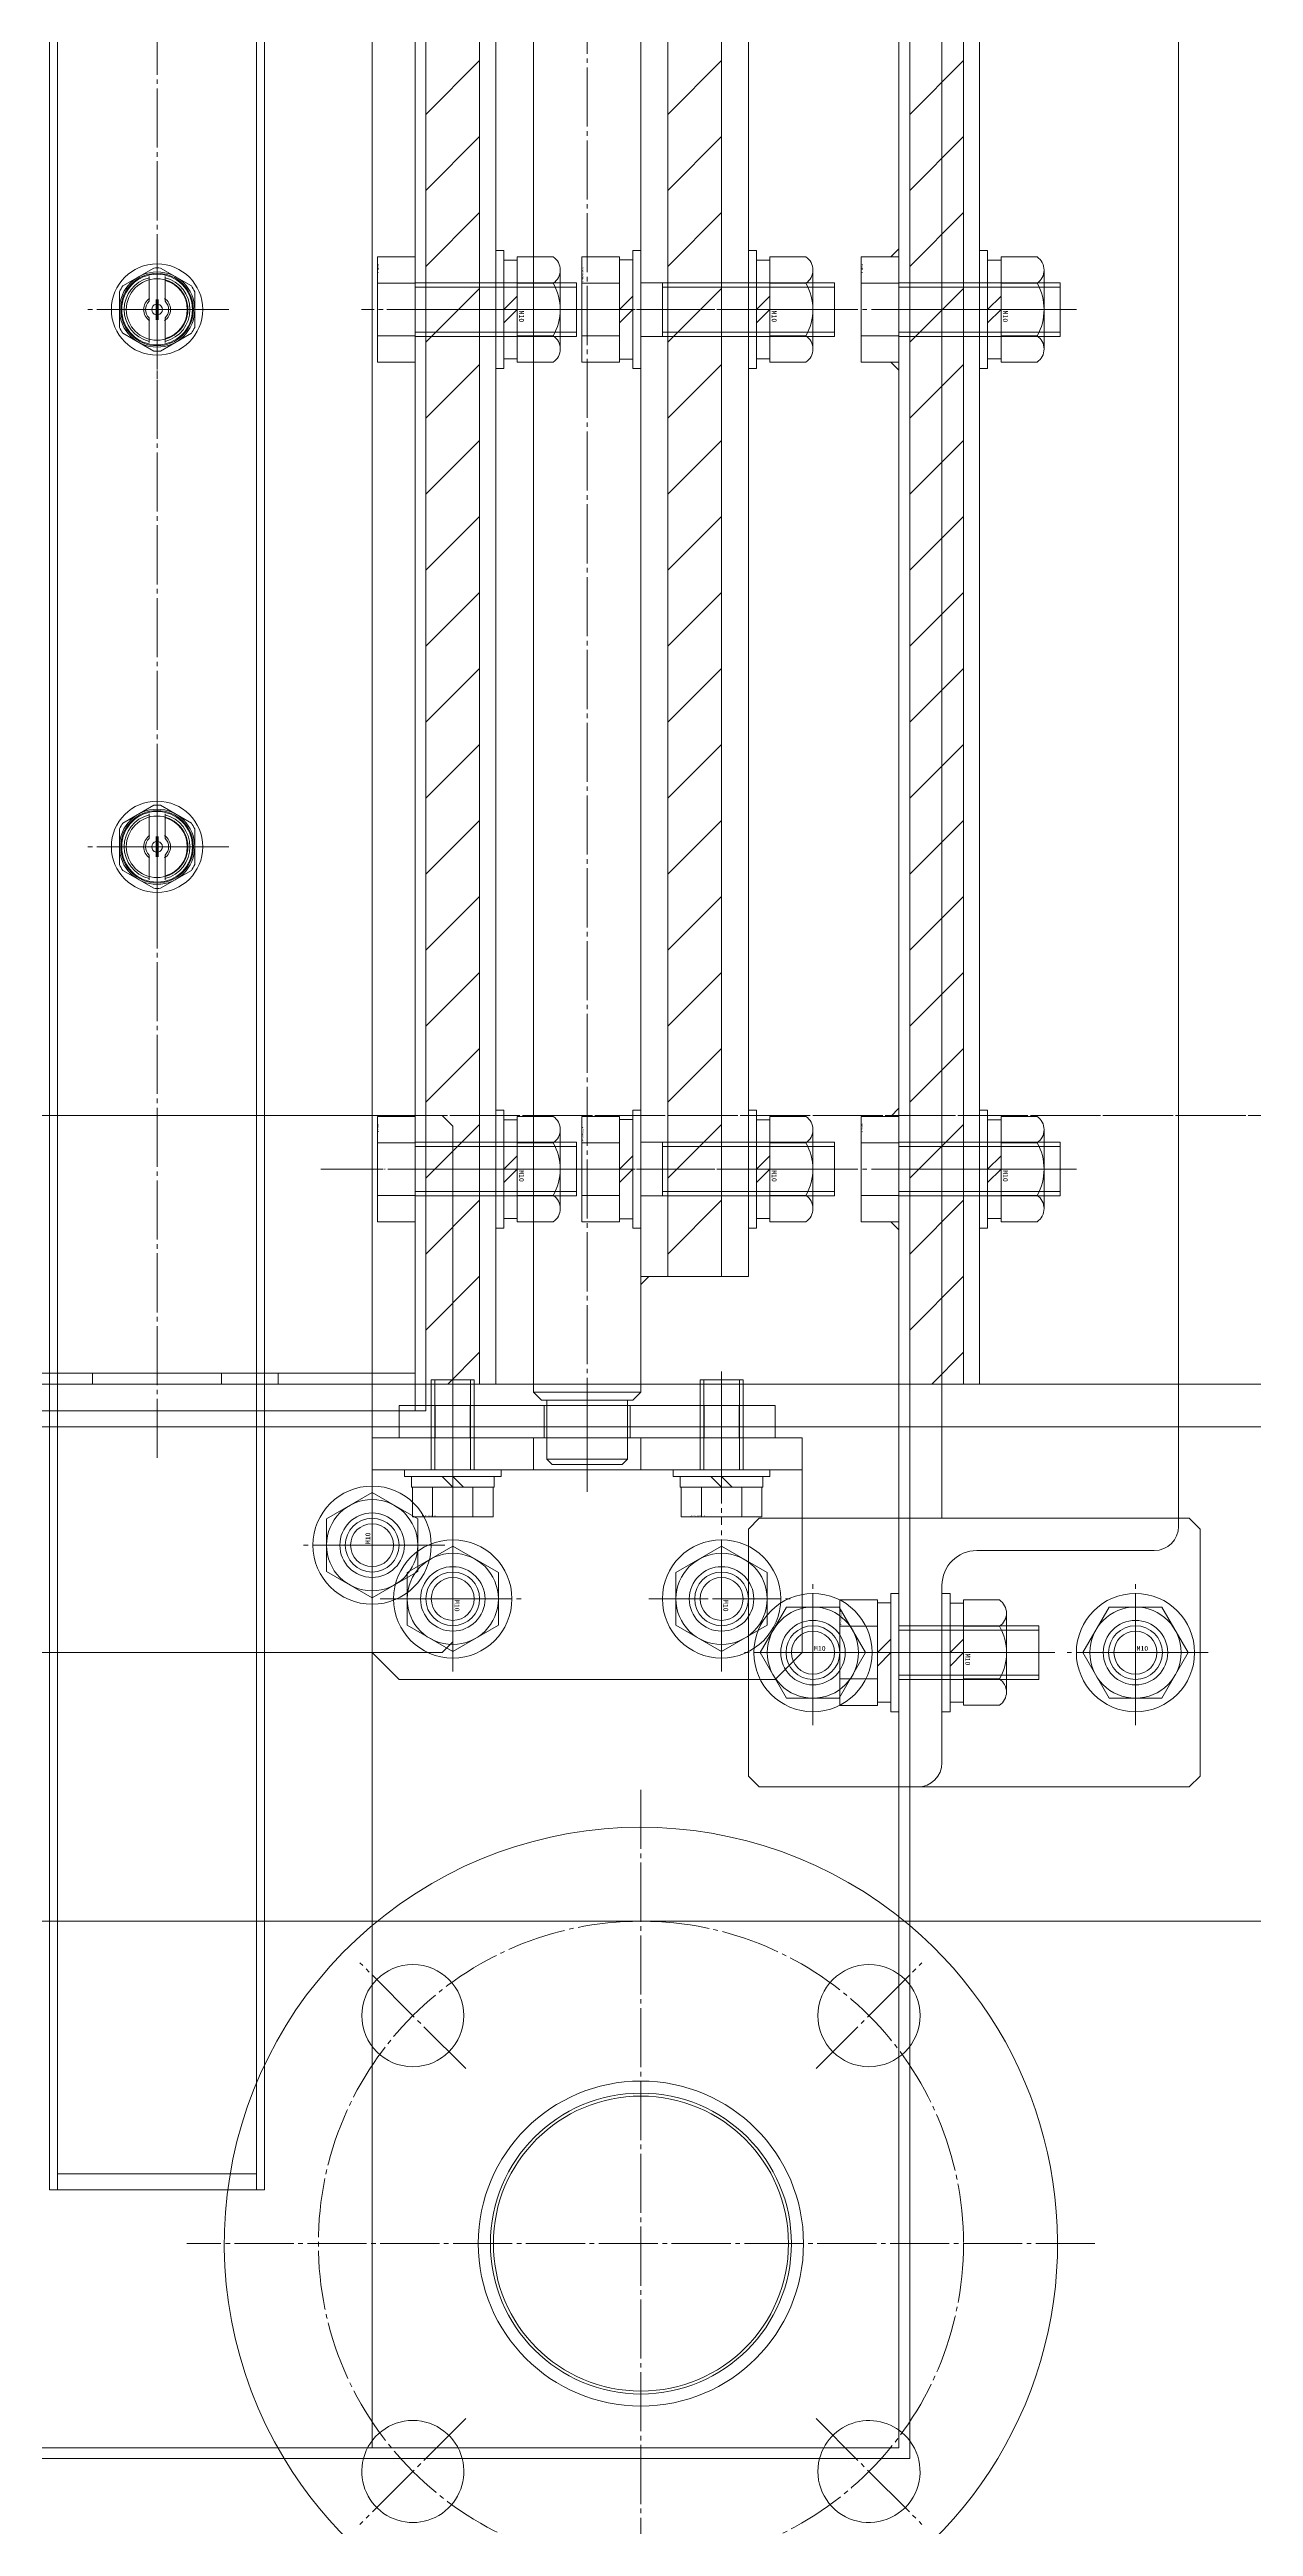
# Model space of a CAD drawing. Units: millimetres at full size. Extents: x -21196 to 21204, y -11807 to 11807.
# Drawn here: x -7999.5 to -7775.6, y -3642.8 to -3181.8 of the extents above; entities that cross this region are included whole.
import ezdxf
from ezdxf.enums import TextEntityAlignment as Align

# ---------------------------------------------------------------- set-up
doc = ezdxf.new("R2010")
doc.units = ezdxf.units.MM
doc.header["$LTSCALE"] = 0.5
doc.linetypes.add('USER3', pattern=[26.999999, 20.299999, -1.7, 0.8, -1.7, 0.8, -1.7])
doc.linetypes.add('USER4', pattern=[27.1, 22, -1.7, 1.7, -1.7])
doc.layers.add('1-0_設備-5(241129配置図菊池追記(立面図).jww)(機器配置図 260128.dwg)', color=7, linetype='Continuous', lineweight=9)
doc.styles.add('ＭＳ ゴシック', font='')
doc.styles.get('ＭＳ ゴシック').set_extended_font_data('MS Gothic')

msp = doc.modelspace()

# ---------------------------------------------------------------- linework, layer by layer
at = {"layer": '1-0_設備-5(241129配置図菊池追記(立面図).jww)(機器配置図 260128.dwg)'}
for p, q in [((-7939.5215, -3628.1472), (-7939.5215, -1232.1472)), ((-7998.0215, -1330.1471), (-7998.0215, -3580.1471)), ((-7961.0215, -3580.1471), (-7961.0215, -1330.1471)), ((-7839.5215, -1405.1471), (-7839.5215, -3455.1471)), ((-7839.5215, -1405.1471), (-7839.5215, -3455.1471)), ((-7833.5215, -1405.1471), (-7833.5215, -3455.1471)), ((-7833.5215, -1405.1471), (-7833.5215, -3455.1471)), ((-7789.5215, -1405.1471), (-7789.5215, -3455.1471)), ((-7789.5215, -1405.1471), (-7789.5215, -3455.1471)), ((-7931.5215, -3435.1472), (-7931.5215, -1425.1472)), ((-7929.5215, -3380.1472), (-7929.5215, -1480.1472)), ((-7919.5215, -3183.8225), (-7929.5215, -3193.8225)), ((-7874.5215, -3183.8225), (-7884.5215, -3193.8225)), ((-7829.5215, -3183.8225), (-7839.5215, -3193.8225)), ((-7919.5215, -3197.9646), (-7929.5215, -3207.9646)), ((-7874.5215, -3197.9646), (-7884.5215, -3207.9646)), ((-7829.5215, -3197.9646), (-7839.5215, -3207.9646)), ((-7919.5215, -3212.1068), (-7929.5215, -3222.1068)), ((-7874.5215, -3212.1067), (-7884.5215, -3222.1067)), ((-7829.5215, -3212.1068), (-7839.5215, -3222.1068)), ((-7980.1411, -3222.422), (-7985.902, -3225.748)), ((-7973.1411, -3225.748), (-7978.902, -3222.422)), ((-7938.5215, -3239.9621), (-7938.5215, -3220.3322)), ((-7931.5215, -3220.3322), (-7938.5215, -3220.3322)), ((-7931.5215, -3239.9621), (-7931.5215, -3220.3322)), ((-7915.0215, -3220.9472), (-7912.5215, -3220.9472)), ((-7912.5215, -3220.3472), (-7912.5215, -3239.9472)), ((-7912.5215, -3220.3472), (-7905.8345, -3220.3472)), ((-7900.5215, -3239.9621), (-7900.5215, -3220.3322)), ((-7893.5215, -3220.3322), (-7900.5215, -3220.3322)), ((-7893.5215, -3220.3322), (-7893.5215, -3239.9621)), ((-7891.0215, -3220.8971), (-7893.5215, -3220.8971)), ((-7891.0215, -3241.1471), (-7891.0215, -3219.1471)), ((-7889.5215, -3219.1471), (-7891.0215, -3219.1471)), ((-7889.5215, -3241.1471), (-7889.5215, -3219.1471)), ((-7868.0215, -3220.9471), (-7865.5215, -3220.9471)), ((-7865.5215, -3220.3471), (-7865.5215, -3239.9471)), ((-7865.5215, -3220.3471), (-7858.8345, -3220.3471)), ((-7848.5215, -3239.9621), (-7848.5215, -3220.3322)), ((-7841.5215, -3220.3322), (-7848.5215, -3220.3322)), ((-7841.5215, -3239.9621), (-7841.5215, -3220.3322)), ((-7825.0215, -3220.9472), (-7822.5215, -3220.9472)), ((-7822.5215, -3220.3472), (-7822.5215, -3239.9472)), ((-7822.5215, -3220.3472), (-7815.8345, -3220.3472)), ((-7986.5215, -3226.8211), (-7986.5215, -3233.4732)), ((-7981.0215, -3224.0189), (-7981.0215, -3228.6069)), ((-7978.0215, -3228.6069), (-7978.0215, -3224.0189)), ((-7972.5215, -3233.4732), (-7972.5215, -3226.8211)), ((-7931.5215, -3225.2397), (-7938.5215, -3225.2397)), ((-7901.5215, -3225.1472), (-7931.5215, -3225.1472)), ((-7901.5215, -3225.9592), (-7931.5215, -3225.9592)), ((-7919.5215, -3226.2489), (-7929.5215, -3236.2489)), ((-7912.5215, -3225.2472), (-7905.8345, -3225.2472)), ((-7904.5215, -3222.7972), (-7904.5215, -3237.4972)), ((-7901.5215, -3235.1472), (-7901.5215, -3225.1472)), ((-7893.5215, -3225.2397), (-7900.5215, -3225.2397)), ((-7853.5215, -3225.1471), (-7889.5215, -3225.1471)), ((-7885.5215, -3235.1471), (-7885.5215, -3225.1471)), ((-7853.5215, -3225.9591), (-7885.5215, -3225.9591)), ((-7874.5215, -3226.2489), (-7884.5215, -3236.2489)), ((-7865.5215, -3225.2471), (-7858.8345, -3225.2471)), ((-7857.5215, -3222.7971), (-7857.5215, -3237.4971)), ((-7853.5215, -3235.1471), (-7853.5215, -3225.1471)), ((-7841.5215, -3225.2397), (-7848.5215, -3225.2397)), ((-7811.5215, -3225.1472), (-7841.5215, -3225.1472)), ((-7811.5215, -3225.9592), (-7841.5215, -3225.9592)), ((-7829.5215, -3226.2489), (-7839.5215, -3236.2489)), ((-7822.5215, -3225.2472), (-7815.8345, -3225.2472)), ((-7814.5215, -3222.7972), (-7814.5215, -3237.4972)), ((-7811.5215, -3235.1472), (-7811.5215, -3225.1472)), ((-7981.0215, -3231.6875), (-7981.0215, -3236.2754)), ((-7979.7215, -3232.0366), (-7979.7215, -3228.2577)), ((-7979.3215, -3232.0366), (-7979.3215, -3228.2577)), ((-7978.0215, -3236.2754), (-7978.0215, -3231.6875)), ((-7915.0215, -3230.1472), (-7912.5215, -3227.6472)), ((-7912.5215, -3230.1472), (-7915.0215, -3232.6472)), ((-7893.5215, -3230.1471), (-7891.0215, -3227.6471)), ((-7891.0215, -3230.1471), (-7893.5215, -3232.6471)), ((-7868.0215, -3230.1471), (-7865.5215, -3227.6471)), ((-7865.5215, -3230.1471), (-7868.0215, -3232.6471)), ((-7825.0215, -3230.1472), (-7822.5215, -3227.6472)), ((-7822.5215, -3230.1472), (-7825.0215, -3232.6472)), ((-7985.902, -3234.5463), (-7980.1411, -3237.8724)), ((-7978.902, -3237.8724), (-7973.1411, -3234.5463)), ((-7931.5215, -3235.0546), (-7938.5215, -3235.0546)), ((-7901.5215, -3234.3352), (-7931.5215, -3234.3352)), ((-7901.5215, -3235.1472), (-7931.5215, -3235.1472)), ((-7905.8345, -3235.0472), (-7912.5215, -3235.0472)), ((-7893.5215, -3235.0546), (-7900.5215, -3235.0546)), ((-7853.5215, -3235.1471), (-7889.5215, -3235.1471)), ((-7853.5215, -3234.3351), (-7885.5215, -3234.3351)), ((-7858.8345, -3235.0471), (-7865.5215, -3235.0471)), ((-7841.5215, -3235.0546), (-7848.5215, -3235.0546)), ((-7811.5215, -3234.3352), (-7841.5215, -3234.3352)), ((-7811.5215, -3235.1472), (-7841.5215, -3235.1472)), ((-7815.8345, -3235.0472), (-7822.5215, -3235.0472)), ((-7931.5215, -3239.9621), (-7938.5215, -3239.9621)), ((-7919.5215, -3240.391), (-7929.5215, -3250.391)), ((-7912.5215, -3239.3472), (-7915.0215, -3239.3472)), ((-7905.8345, -3239.9472), (-7912.5215, -3239.9472)), ((-7893.5215, -3239.9621), (-7900.5215, -3239.9621)), ((-7893.5215, -3239.3971), (-7891.0215, -3239.3971)), ((-7891.0215, -3241.1471), (-7889.5215, -3241.1471)), ((-7874.5215, -3240.391), (-7884.5215, -3250.391)), ((-7865.5215, -3239.3471), (-7868.0215, -3239.3471)), ((-7858.8345, -3239.9471), (-7865.5215, -3239.9471)), ((-7841.5215, -3239.9621), (-7848.5215, -3239.9621)), ((-7829.5215, -3240.391), (-7839.5215, -3250.391)), ((-7822.5215, -3239.3472), (-7825.0215, -3239.3472)), ((-7815.8345, -3239.9472), (-7822.5215, -3239.9472)), ((-7919.5215, -3254.5332), (-7929.5215, -3264.5332)), ((-7874.5215, -3254.5331), (-7884.5215, -3264.5331)), ((-7829.5215, -3254.5332), (-7839.5215, -3264.5332)), ((-7919.5215, -3268.6753), (-7929.5215, -3278.6753)), ((-7874.5215, -3268.6753), (-7884.5215, -3278.6753)), ((-7829.5215, -3268.6753), (-7839.5215, -3278.6753)), ((-7919.5215, -3282.8174), (-7929.5215, -3292.8174)), ((-7874.5215, -3282.8174), (-7884.5215, -3292.8174)), ((-7829.5215, -3282.8174), (-7839.5215, -3292.8174)), ((-7919.5215, -3296.9596), (-7929.5215, -3306.9596)), ((-7874.5215, -3296.9596), (-7884.5215, -3306.9596)), ((-7829.5215, -3296.9596), (-7839.5215, -3306.9596)), ((-7919.5215, -3311.1017), (-7929.5215, -3321.1017)), ((-7874.5215, -3311.1017), (-7884.5215, -3321.1017)), ((-7829.5215, -3311.1017), (-7839.5215, -3321.1017)), ((-7980.1411, -3322.422), (-7985.902, -3325.748)), ((-7981.0215, -3324.0189), (-7981.0215, -3328.6069)), ((-7973.1411, -3325.748), (-7978.902, -3322.422)), ((-7978.0215, -3328.6069), (-7978.0215, -3324.0189)), ((-7986.5215, -3326.8211), (-7986.5215, -3333.4732)), ((-7979.7215, -3332.0366), (-7979.7215, -3328.2577)), ((-7979.3215, -3332.0366), (-7979.3215, -3328.2577)), ((-7972.5215, -3333.4732), (-7972.5215, -3326.8211)), ((-7919.5215, -3325.2438), (-7929.5215, -3335.2438)), ((-7874.5215, -3325.2438), (-7884.5215, -3335.2438)), ((-7829.5215, -3325.2438), (-7839.5215, -3335.2438)), ((-7981.0215, -3331.6875), (-7981.0215, -3336.2754)), ((-7978.0215, -3336.2754), (-7978.0215, -3331.6875)), ((-7985.902, -3334.5463), (-7980.1411, -3337.8724)), ((-7978.902, -3337.8724), (-7973.1411, -3334.5463)), ((-7919.5215, -3339.386), (-7929.5215, -3349.386)), ((-7874.5215, -3339.386), (-7884.5215, -3349.386)), ((-7829.5215, -3339.386), (-7839.5215, -3349.386)), ((-7919.5215, -3353.5281), (-7929.5215, -3363.5281)), ((-7874.5215, -3353.5281), (-7884.5215, -3363.5281)), ((-7829.5215, -3353.5281), (-7839.5215, -3363.5281)), ((-7919.5215, -3367.6702), (-7929.5215, -3377.6702)), ((-7874.5215, -3367.6702), (-7884.5215, -3377.6702)), ((-7829.5215, -3367.6702), (-7839.5215, -3377.6702)), ((-7891.0215, -3401.1471), (-7891.0215, -3379.1471)), ((-7889.5215, -3379.1471), (-7891.0215, -3379.1471)), ((-7889.5215, -3401.1471), (-7889.5215, -3379.1471)), ((-7938.5215, -3399.9621), (-7938.5215, -3380.3322)), ((-7931.5215, -3380.3322), (-7938.5215, -3380.3322)), ((-7931.5215, -3399.9621), (-7931.5215, -3380.3322)), ((-7929.5215, -3435.1472), (-7929.5215, -3380.1472)), ((-7919.5215, -3381.8124), (-7929.5215, -3391.8124)), ((-7915.0215, -3380.9472), (-7912.5215, -3380.9472)), ((-7912.5215, -3380.3472), (-7912.5215, -3399.9472)), ((-7912.5215, -3380.3472), (-7905.8345, -3380.3472)), ((-7904.5215, -3382.7972), (-7904.5215, -3397.4972)), ((-7900.5215, -3399.9621), (-7900.5215, -3380.3322)), ((-7893.5215, -3380.3322), (-7900.5215, -3380.3322)), ((-7893.5215, -3380.3322), (-7893.5215, -3399.9621)), ((-7891.0215, -3380.8971), (-7893.5215, -3380.8971)), ((-7874.5215, -3381.8124), (-7884.5215, -3391.8124)), ((-7868.0215, -3380.9471), (-7865.5215, -3380.9471)), ((-7865.5215, -3380.3471), (-7865.5215, -3399.9471)), ((-7865.5215, -3380.3471), (-7858.8345, -3380.3471)), ((-7857.5215, -3382.7971), (-7857.5215, -3397.4971)), ((-7848.5215, -3399.9621), (-7848.5215, -3380.3322)), ((-7841.5215, -3380.3322), (-7848.5215, -3380.3322)), ((-7841.5215, -3399.9621), (-7841.5215, -3380.3322)), ((-7829.5215, -3381.8124), (-7839.5215, -3391.8124)), ((-7825.0215, -3380.9472), (-7822.5215, -3380.9472)), ((-7822.5215, -3380.3472), (-7822.5215, -3399.9472)), ((-7822.5215, -3380.3472), (-7815.8345, -3380.3472)), ((-7814.5215, -3382.7972), (-7814.5215, -3397.4972)), ((-7931.5215, -3385.2397), (-7938.5215, -3385.2397)), ((-7901.5215, -3385.1472), (-7931.5215, -3385.1472)), ((-7901.5215, -3385.9592), (-7931.5215, -3385.9592)), ((-7915.0215, -3390.1472), (-7912.5215, -3387.6472)), ((-7912.5215, -3385.2472), (-7905.8345, -3385.2472)), ((-7901.5215, -3395.1472), (-7901.5215, -3385.1472)), ((-7893.5215, -3385.2397), (-7900.5215, -3385.2397)), ((-7893.5215, -3390.1471), (-7891.0215, -3387.6471)), ((-7853.5215, -3385.1471), (-7889.5215, -3385.1471)), ((-7885.5215, -3395.1471), (-7885.5215, -3385.1471)), ((-7853.5215, -3385.9591), (-7885.5215, -3385.9591)), ((-7868.0215, -3390.1471), (-7865.5215, -3387.6471)), ((-7865.5215, -3385.2471), (-7858.8345, -3385.2471)), ((-7853.5215, -3395.1471), (-7853.5215, -3385.1471)), ((-7841.5215, -3385.2397), (-7848.5215, -3385.2397)), ((-7811.5215, -3385.1472), (-7841.5215, -3385.1472)), ((-7811.5215, -3385.9592), (-7841.5215, -3385.9592)), ((-7825.0215, -3390.1472), (-7822.5215, -3387.6472)), ((-7822.5215, -3385.2472), (-7815.8345, -3385.2472)), ((-7811.5215, -3395.1472), (-7811.5215, -3385.1472)), ((-7912.5215, -3390.1472), (-7915.0215, -3392.6472)), ((-7891.0215, -3390.1471), (-7893.5215, -3392.6471)), ((-7865.5215, -3390.1471), (-7868.0215, -3392.6471)), ((-7822.5215, -3390.1472), (-7825.0215, -3392.6472)), ((-7931.5215, -3395.0546), (-7938.5215, -3395.0546)), ((-7901.5215, -3394.3352), (-7931.5215, -3394.3352)), ((-7901.5215, -3395.1472), (-7931.5215, -3395.1472)), ((-7919.5215, -3395.9545), (-7929.5215, -3405.9545)), ((-7905.8345, -3395.0472), (-7912.5215, -3395.0472)), ((-7893.5215, -3395.0546), (-7900.5215, -3395.0546)), ((-7853.5215, -3395.1471), (-7889.5215, -3395.1471)), ((-7853.5215, -3394.3351), (-7885.5215, -3394.3351)), ((-7874.5215, -3395.9545), (-7884.5215, -3405.9545)), ((-7858.8345, -3395.0471), (-7865.5215, -3395.0471)), ((-7841.5215, -3395.0546), (-7848.5215, -3395.0546)), ((-7811.5215, -3394.3352), (-7841.5215, -3394.3352)), ((-7811.5215, -3395.1472), (-7841.5215, -3395.1472)), ((-7829.5215, -3395.9545), (-7839.5215, -3405.9545)), ((-7815.8345, -3395.0472), (-7822.5215, -3395.0472)), ((-7931.5215, -3399.9621), (-7938.5215, -3399.9621)), ((-7912.5215, -3399.3472), (-7915.0215, -3399.3472)), ((-7905.8345, -3399.9472), (-7912.5215, -3399.9472)), ((-7893.5215, -3399.9621), (-7900.5215, -3399.9621)), ((-7893.5215, -3399.3971), (-7891.0215, -3399.3971)), ((-7891.0215, -3401.1471), (-7889.5215, -3401.1471)), ((-7865.5215, -3399.3471), (-7868.0215, -3399.3471)), ((-7858.8345, -3399.9471), (-7865.5215, -3399.9471)), ((-7841.5215, -3399.9621), (-7848.5215, -3399.9621)), ((-7822.5215, -3399.3472), (-7825.0215, -3399.3472)), ((-7815.8345, -3399.9472), (-7822.5215, -3399.9472)), ((-7919.5215, -3410.0967), (-7929.5215, -3420.0967)), ((-7829.5215, -3410.0967), (-7839.5215, -3420.0967)), ((-7919.5215, -3424.2388), (-7925.4299, -3430.1472)), ((-7829.5215, -3424.2388), (-7835.4299, -3430.1472)), ((-8027.5215, -3428.1472), (-7931.5215, -3428.1472)), ((-8027.5215, -3430.1472), (-7931.5215, -3430.1472)), ((-7991.5215, -3430.1472), (-7991.5215, -3428.1472)), ((-7967.5215, -3430.1472), (-7967.5215, -3428.1472)), ((-7957.0215, -3430.1472), (-7957.0215, -3428.1472)), ((-7928.5215, -3429.3471), (-7928.5215, -3446.1471)), ((-7920.5215, -3429.3471), (-7928.5215, -3429.3471)), ((-7927.845, -3429.3471), (-7927.845, -3446.1471)), ((-7921.198, -3429.3471), (-7921.198, -3446.1471)), ((-7920.5215, -3429.3471), (-7920.5215, -3446.1471)), ((-7878.5215, -3429.3471), (-7878.5215, -3446.1471)), ((-7870.5215, -3429.3471), (-7878.5215, -3429.3471)), ((-7877.845, -3429.3471), (-7877.845, -3446.1471)), ((-7871.198, -3429.3471), (-7871.198, -3446.1471)), ((-7870.5215, -3429.3471), (-7870.5215, -3446.1471)), ((-7928.5215, -3440.1471), (-7928.5215, -3434.1471)), ((-7927.7715, -3440.1471), (-7927.7715, -3434.1471)), ((-7921.2715, -3440.1471), (-7921.2715, -3434.1471)), ((-7920.5215, -3440.1471), (-7920.5215, -3434.1471)), ((-7909.5215, -3431.6471), (-7889.5215, -3431.6471)), ((-7907.5215, -3440.1471), (-7907.5215, -3434.1471)), ((-7899.5215, -3440.1471), (-7899.5215, -3434.1471)), ((-7891.5215, -3440.1471), (-7891.5215, -3434.1471)), ((-7878.5215, -3440.1471), (-7878.5215, -3434.1471)), ((-7877.7715, -3440.1471), (-7877.7715, -3434.1471)), ((-7871.2715, -3440.1471), (-7871.2715, -3434.1471)), ((-7870.5215, -3440.1471), (-7870.5215, -3434.1471)), ((-9209.5215, -3438.1471), (-6709.5215, -3438.1471)), ((-9209.5215, -3438.1471), (-6709.5215, -3438.1471)), ((-9209.5215, -3438.1471), (-6709.5215, -3438.1471)), ((-7909.5215, -3440.1471), (-7909.5215, -3446.1471)), ((-7899.5215, -3440.1471), (-7899.5215, -3446.1471)), ((-7889.5215, -3440.1471), (-7889.5215, -3446.1471)), ((-7939.5215, -3446.1471), (-7859.5215, -3446.1471)), ((-7933.5215, -3446.1471), (-7933.5215, -3447.3471)), ((-7915.5215, -3446.1471), (-7933.5215, -3446.1471)), ((-7915.5215, -3447.3471), (-7933.5215, -3447.3471)), ((-7932.2215, -3447.3471), (-7932.2215, -3449.3471)), ((-7924.5215, -3449.3471), (-7926.5215, -3447.3471)), ((-7924.5215, -3447.3471), (-7922.5215, -3449.3471)), ((-7916.8215, -3449.3471), (-7916.8215, -3447.3471)), ((-7915.5215, -3447.3471), (-7915.5215, -3446.1471)), ((-7907.0215, -3444.1471), (-7892.0215, -3444.1471)), ((-7883.5215, -3446.1471), (-7883.5215, -3447.3471)), ((-7865.5215, -3446.1471), (-7883.5215, -3446.1471)), ((-7865.5215, -3447.3471), (-7883.5215, -3447.3471)), ((-7882.2215, -3447.3471), (-7882.2215, -3449.3471)), ((-7874.5215, -3449.3471), (-7876.5215, -3447.3471)), ((-7874.5215, -3447.3471), (-7872.5215, -3449.3471)), ((-7866.8215, -3449.3471), (-7866.8215, -3447.3471)), ((-7865.5215, -3447.3471), (-7865.5215, -3446.1471)), ((-7932.2215, -3449.3471), (-7916.8215, -3449.3471)), ((-7932.0271, -3449.3471), (-7932.0271, -3454.8471)), ((-7928.2743, -3449.3471), (-7928.2743, -3454.8471)), ((-7920.7688, -3449.3471), (-7920.7688, -3454.8471)), ((-7917.016, -3449.3471), (-7917.016, -3454.8471)), ((-7882.2215, -3449.3471), (-7866.8215, -3449.3471)), ((-7882.0271, -3449.3471), (-7882.0271, -3454.8471)), ((-7878.2743, -3449.3471), (-7878.2743, -3454.8471)), ((-7870.7688, -3449.3471), (-7870.7688, -3454.8471)), ((-7867.016, -3449.3471), (-7867.016, -3454.8471)), ((-7948.0085, -3465.0471), (-7948.0085, -3455.2471)), ((-7917.016, -3454.8471), (-7932.0271, -3454.8471)), ((-7867.016, -3454.8471), (-7882.0271, -3454.8471)), ((-7839.5215, -3455.1471), (-7789.5215, -3455.1471)), ((-7839.5215, -3455.1471), (-7839.5215, -3505.1471)), ((-7839.5215, -3455.1471), (-7789.5215, -3455.1471)), ((-7839.5215, -3455.1471), (-7839.5215, -3505.1471)), ((-7789.5215, -3456.6471), (-7789.5215, -3455.1471)), ((-7789.5215, -3456.6471), (-7789.5215, -3455.1471)), ((-7916.0345, -3465.2471), (-7924.5215, -3460.3471)), ((-7866.0345, -3465.2471), (-7874.5215, -3460.3471)), ((-7794.0215, -3461.1471), (-7827.0215, -3461.1471)), ((-7794.0215, -3461.1471), (-7827.0215, -3461.1471)), ((-7948.0085, -3465.0471), (-7939.5215, -3469.9471)), ((-7916.0345, -3465.2471), (-7916.0345, -3475.0471)), ((-7866.0345, -3465.2471), (-7866.0345, -3475.0471)), ((-7862.4215, -3471.6601), (-7867.3215, -3480.1471)), ((-7862.4215, -3471.6601), (-7867.3215, -3480.1471)), ((-7862.4215, -3471.6601), (-7852.6215, -3471.6601)), ((-7862.4215, -3471.6601), (-7852.6215, -3471.6601)), ((-7852.5215, -3489.9621), (-7852.5215, -3470.3322)), ((-7845.5215, -3470.3322), (-7852.5215, -3470.3322)), ((-7845.5215, -3470.3322), (-7845.5215, -3489.9621)), ((-7843.0215, -3470.8971), (-7845.5215, -3470.8971)), ((-7843.0215, -3491.1471), (-7843.0215, -3469.1471)), ((-7841.5215, -3469.1471), (-7843.0215, -3469.1471)), ((-7841.5215, -3491.1471), (-7841.5215, -3469.1471)), ((-7833.5215, -3467.6471), (-7833.5215, -3500.6471)), ((-7833.5215, -3467.6471), (-7833.5215, -3500.6471)), ((-7832.0215, -3470.9471), (-7829.5215, -3470.9471)), ((-7829.5215, -3470.3471), (-7829.5215, -3489.9471)), ((-7829.5215, -3470.3471), (-7822.8345, -3470.3471)), ((-7802.4215, -3471.6601), (-7807.3215, -3480.1471)), ((-7802.4215, -3471.6601), (-7807.3215, -3480.1471)), ((-7802.4215, -3471.6601), (-7792.6215, -3471.6601)), ((-7802.4215, -3471.6601), (-7792.6215, -3471.6601)), ((-7845.5215, -3475.2397), (-7852.5215, -3475.2397)), ((-7815.5215, -3475.1472), (-7841.5215, -3475.1472)), ((-7815.5215, -3475.9592), (-7841.5215, -3475.9592)), ((-7829.5215, -3475.2471), (-7822.8345, -3475.2471)), ((-7821.5215, -3472.7971), (-7821.5215, -3487.4971)), ((-7815.5215, -3485.1472), (-7815.5215, -3475.1472)), ((-7845.5215, -3480.1472), (-7843.0215, -3477.6472)), ((-7843.0215, -3480.1471), (-7845.5215, -3482.6471)), ((-7832.0215, -3480.1471), (-7829.5215, -3477.6471)), ((-7829.5215, -3480.1471), (-7832.0215, -3482.6471)), ((-7845.5215, -3485.0546), (-7852.5215, -3485.0546)), ((-7815.5215, -3484.3352), (-7841.5215, -3484.3352)), ((-7815.5215, -3485.1472), (-7841.5215, -3485.1472)), ((-7822.8345, -3485.0471), (-7829.5215, -3485.0471)), ((-7845.5215, -3489.9621), (-7852.5215, -3489.9621)), ((-7845.5215, -3489.3971), (-7843.0215, -3489.3971)), ((-7829.5215, -3489.3471), (-7832.0215, -3489.3471)), ((-7822.8345, -3489.9471), (-7829.5215, -3489.9471)), ((-7843.0215, -3491.1471), (-7841.5215, -3491.1471)), ((-7838.0215, -3505.1471), (-7839.5215, -3505.1471)), ((-7838.0215, -3505.1471), (-7839.5215, -3505.1471)), ((-7998.0215, -3577.1471), (-7961.0215, -3577.1471))]:
    msp.add_line(p, q, dxfattribs=at)
at = {"layer": '1-0_設備-5(241129配置図菊池追記(立面図).jww)(機器配置図 260128.dwg)', "linetype": 'USER4'}
for p, q in [((-7899.5215, -1410.0553), (-7899.5215, -3450.239)), ((-7979.5215, -3443.9101), (-7979.5215, -1416.3842)), ((-7979.5215, -3216.7775), (-7979.5215, -3243.5168)), ((-7979.5215, -3238.8203), (-7979.5215, -3221.474)), ((-7966.1519, -3230.1472), (-7992.8912, -3230.1472)), ((-7970.8484, -3230.1472), (-7988.1947, -3230.1472)), ((-7898.5215, -3230.1472), (-7941.5215, -3230.1472)), ((-7924.0604, -3230.1472), (-7937.0931, -3230.1472)), ((-7933.4583, -3230.1472), (-7916.0111, -3230.1472)), ((-7922.3466, -3230.1472), (-7913.7583, -3230.1472)), ((-7904.5215, -3230.1472), (-7916.5215, -3230.1472)), ((-7850.5215, -3230.1471), (-7903.5215, -3230.1471)), ((-7878.7114, -3230.1471), (-7895.3206, -3230.1471)), ((-7888.4583, -3230.1471), (-7871.0111, -3230.1471)), ((-7862.7232, -3230.1471), (-7881.2323, -3230.1471)), ((-7857.5215, -3230.1471), (-7869.5215, -3230.1471)), ((-7808.5215, -3230.1472), (-7851.5215, -3230.1472)), ((-7845.4625, -3230.1472), (-7835.5447, -3230.1472)), ((-7843.4583, -3230.1472), (-7826.0111, -3230.1472)), ((-7832.3466, -3230.1472), (-7823.7583, -3230.1472)), ((-7814.5215, -3230.1472), (-7826.5215, -3230.1472)), ((-7979.5215, -3316.7775), (-7979.5215, -3343.5168)), ((-7979.5215, -3338.8203), (-7979.5215, -3321.474)), ((-7966.1519, -3330.1472), (-7992.8912, -3330.1472)), ((-7970.8484, -3330.1472), (-7988.1947, -3330.1472)), ((-7949.0604, -3390.1472), (-7937.0931, -3390.1472)), ((-7898.5215, -3390.1472), (-7941.5215, -3390.1472)), ((-7933.4583, -3390.1472), (-7916.0111, -3390.1472)), ((-7922.3466, -3390.1472), (-7913.7583, -3390.1472)), ((-7904.5215, -3390.1472), (-7916.5215, -3390.1472)), ((-7850.5215, -3390.1471), (-7903.5215, -3390.1471)), ((-7878.7114, -3390.1471), (-7895.3206, -3390.1471)), ((-7888.4583, -3390.1471), (-7871.0111, -3390.1471)), ((-7862.7232, -3390.1471), (-7881.2323, -3390.1471)), ((-7857.5215, -3390.1471), (-7869.5215, -3390.1471)), ((-7808.5215, -3390.1472), (-7851.5215, -3390.1472)), ((-7845.4625, -3390.1472), (-7835.5447, -3390.1472)), ((-7843.4583, -3390.1472), (-7826.0111, -3390.1472)), ((-7832.3466, -3390.1472), (-7823.7583, -3390.1472)), ((-7814.5215, -3390.1472), (-7826.5215, -3390.1472)), ((-7924.5215, -3427.8471), (-7924.5215, -3456.3471)), ((-7874.5215, -3427.8471), (-7874.5215, -3456.3471)), ((-7924.5215, -3443.5365), (-7924.5215, -3430.7578)), ((-7874.5215, -3443.5365), (-7874.5215, -3430.7578)), ((-7924.5215, -3435.4703), (-7924.5215, -3451.0075)), ((-7874.5215, -3435.4703), (-7874.5215, -3451.0075)), ((-7939.5215, -3446.6349), (-7939.5215, -3473.6594)), ((-7939.5215, -3450.8061), (-7939.5215, -3469.4882)), ((-7939.5215, -3469.4882), (-7939.5215, -3450.8061)), ((-7924.5215, -3483.6594), (-7924.5215, -3456.6349)), ((-7874.5215, -3483.6594), (-7874.5215, -3456.6349)), ((-7926.0092, -3460.1471), (-7953.0338, -3460.1471)), ((-7930.1805, -3460.1471), (-7948.8626, -3460.1471)), ((-7930.1805, -3460.1471), (-7948.8626, -3460.1471)), ((-7924.5215, -3479.4882), (-7924.5215, -3460.8061)), ((-7924.5215, -3479.4882), (-7924.5215, -3460.8061)), ((-7874.5215, -3479.4882), (-7874.5215, -3460.8061)), ((-7874.5215, -3479.4882), (-7874.5215, -3460.8061)), ((-7857.5215, -3493.6594), (-7857.5215, -3466.6349)), ((-7857.5215, -3493.6594), (-7857.5215, -3466.6349)), ((-7797.5215, -3493.6594), (-7797.5215, -3466.6349)), ((-7797.5215, -3493.6594), (-7797.5215, -3466.6349)), ((-7938.0338, -3470.1471), (-7911.0093, -3470.1471)), ((-7933.8626, -3470.1471), (-7915.1805, -3470.1471)), ((-7915.1805, -3470.1471), (-7933.8626, -3470.1471)), ((-7888.0338, -3470.1471), (-7861.0093, -3470.1471)), ((-7865.1805, -3470.1471), (-7883.8626, -3470.1471)), ((-7865.1805, -3470.1471), (-7883.8626, -3470.1471)), ((-7857.5215, -3490.4362), (-7857.5215, -3469.8581)), ((-7857.5215, -3490.4362), (-7857.5215, -3469.8581)), ((-7857.5215, -3489.4882), (-7857.5215, -3470.8061)), ((-7797.5215, -3490.4362), (-7797.5215, -3469.8581)), ((-7797.5215, -3490.4362), (-7797.5215, -3469.8581)), ((-7797.5215, -3489.4882), (-7797.5215, -3470.8061)), ((-7844.0092, -3480.1471), (-7871.0338, -3480.1471)), ((-7844.0092, -3480.1471), (-7871.0338, -3480.1471)), ((-7847.2324, -3480.1471), (-7867.8106, -3480.1471)), ((-7847.2324, -3480.1471), (-7867.8106, -3480.1471)), ((-7848.1805, -3480.1471), (-7866.8626, -3480.1471)), ((-7812.5215, -3480.1472), (-7855.5215, -3480.1472)), ((-7826.3059, -3480.1471), (-7846.8841, -3480.1471)), ((-7826.3059, -3480.1471), (-7846.8841, -3480.1471)), ((-7845.4625, -3480.1471), (-7835.5447, -3480.1471)), ((-7821.5215, -3480.1471), (-7833.5215, -3480.1471)), ((-7784.0092, -3480.1471), (-7811.0338, -3480.1471)), ((-7784.0092, -3480.1471), (-7811.0338, -3480.1471)), ((-7787.2324, -3480.1471), (-7807.8106, -3480.1471)), ((-7787.2324, -3480.1471), (-7807.8106, -3480.1471)), ((-7788.1805, -3480.1471), (-7806.8626, -3480.1471)), ((-7889.5215, -3505.6831), (-7889.5215, -3674.6113)), ((-7922.0952, -3557.5735), (-7941.8007, -3537.868)), ((-7856.9479, -3557.5735), (-7837.2424, -3537.868)), ((-7805.0574, -3590.1472), (-7973.9856, -3590.1472)), ((-7922.0952, -3622.7208), (-7941.8007, -3642.4263)), ((-7856.9479, -3622.7208), (-7837.2424, -3642.4263))]:
    msp.add_line(p, q, dxfattribs=at)
at = {"layer": '1-0_設備-5(241129配置図菊池追記(立面図).jww)(機器配置図 260128.dwg)'}
for points in [[(-7839.5215, -3630.1472), (-7839.5215, -1230.1472), (-8099.5215, -1230.1472), (-8099.5215, -3630.1472)], [(-7841.5215, -3628.1472), (-7841.5215, -1232.1472), (-8097.5215, -1232.1472), (-8097.5215, -3628.1472)], [(-7959.5215, -1330.1471), (-7959.5215, -3580.1471), (-7999.5215, -3580.1471), (-7999.5215, -1330.1471)], [(-7889.5215, -3431.6471), (-7889.5215, -1428.6471), (-7891.0215, -1427.1471), (-7908.0215, -1427.1471), (-7909.5215, -1428.6471), (-7909.5215, -3431.6471), (-7908.0215, -3433.1471), (-7891.0215, -3433.1471)], [(-7929.5215, -1430.1472), (-7919.5215, -1430.1472), (-7919.5215, -3430.1472), (-7929.5215, -3430.1472)], [(-7919.5215, -1430.1472), (-7916.5215, -1430.1472), (-7916.5215, -3430.1472), (-7919.5215, -3430.1472)], [(-7839.5215, -1430.1472), (-7829.5215, -1430.1472), (-7829.5215, -3430.1472), (-7839.5215, -3430.1472)], [(-7829.5215, -1430.1472), (-7826.5215, -1430.1472), (-7826.5215, -3430.1472), (-7829.5215, -3430.1472)], [(-7889.5215, -3410.1471), (-7889.5215, -1450.1471), (-7884.5215, -1450.1471), (-7884.5215, -3410.1471)], [(-7884.5215, -1450.1471), (-7874.5215, -1450.1471), (-7874.5215, -3410.1471), (-7884.5215, -3410.1471)], [(-7874.5215, -3410.1471), (-7869.5215, -3410.1471), (-7869.5215, -1450.1471), (-7874.5215, -1450.1471)], [(-7915.0215, -3219.1472), (-7915.0215, -3241.1472), (-7916.5215, -3241.1472), (-7916.5215, -3219.1472)], [(-7868.0215, -3219.1471), (-7868.0215, -3241.1471), (-7869.5215, -3241.1471), (-7869.5215, -3219.1471)], [(-7841.5215, -3220.3322), (-7843.0215, -3220.3322), (-7841.5215, -3218.8322)], [(-7825.0215, -3219.1472), (-7825.0215, -3241.1472), (-7826.5215, -3241.1472), (-7826.5215, -3219.1472)], [(-7841.5215, -3239.9621), (-7843.0215, -3239.9621), (-7841.5215, -3241.4621)], [(-7915.0215, -3379.1472), (-7915.0215, -3401.1472), (-7916.5215, -3401.1472), (-7916.5215, -3379.1472)], [(-7868.0215, -3379.1471), (-7868.0215, -3401.1471), (-7869.5215, -3401.1471), (-7869.5215, -3379.1471)], [(-7841.5215, -3380.3322), (-7843.0215, -3380.3322), (-7841.5215, -3378.8322)], [(-7825.0215, -3379.1472), (-7825.0215, -3401.1472), (-7826.5215, -3401.1472), (-7826.5215, -3379.1472)], [(-7924.5215, -3382.1472), (-7924.5215, -3478.1471), (-7926.5215, -3480.1471), (-8032.5215, -3480.1471), (-8034.5215, -3478.1471), (-8034.5215, -3382.1472), (-8032.5215, -3380.1472), (-7926.5215, -3380.1472)], [(-7841.5215, -3399.9621), (-7843.0215, -3399.9621), (-7841.5215, -3401.4621)], [(-7889.5215, -3410.1471), (-7888.0215, -3410.1471), (-7889.5215, -3411.6471)], [(-9209.5215, -3530.1471), (-6709.5215, -3530.1471), (-6709.5215, -3430.1471), (-9209.5215, -3430.1471)], [(-9209.5215, -3530.1471), (-6709.5215, -3530.1471), (-6709.5215, -3430.1471), (-9209.5215, -3430.1471)], [(-9209.5215, -3530.1471), (-6709.5215, -3530.1471), (-6709.5215, -3430.1471), (-9209.5215, -3430.1471)], [(-7934.5215, -3440.1471), (-7934.5215, -3434.1471), (-7864.5215, -3434.1471), (-7864.5215, -3440.1471)], [(-7939.5215, -3440.1471), (-7859.5215, -3440.1471), (-7859.5215, -3480.1471), (-7864.5215, -3485.1471), (-7934.5215, -3485.1471), (-7939.5215, -3480.1471)], [(-7867.5215, -3455.1471), (-7787.5215, -3455.1471), (-7785.5215, -3457.1471), (-7785.5215, -3503.1471), (-7787.5215, -3505.1471), (-7867.5215, -3505.1471), (-7869.5215, -3503.1471), (-7869.5215, -3457.1471)], [(-7867.5215, -3455.1471), (-7787.5215, -3455.1471), (-7785.5215, -3457.1471), (-7785.5215, -3503.1471), (-7787.5215, -3505.1471), (-7867.5215, -3505.1471), (-7869.5215, -3503.1471), (-7869.5215, -3457.1471)], [(-7832.0215, -3469.1471), (-7832.0215, -3491.1471), (-7833.5215, -3491.1471), (-7833.5215, -3469.1471)]]:
    msp.add_lwpolyline(points, close=True, dxfattribs=at)
at = {"layer": '1-0_設備-5(241129配置図菊池追記(立面図).jww)(機器配置図 260128.dwg)', "linetype": 'USER3'}
for points in [[(-8999.5215, -1480.1471), (-6779.5215, -1480.1471), (-6779.5215, -3380.1471), (-8999.5215, -3380.1471)], [(-8999.5215, -1480.1471), (-6832.4215, -1480.1471), (-6832.4215, -3380.1471), (-8999.5215, -3380.1471)], [(-8995.3229, -1480.1471), (-6686.0215, -1480.1471), (-6686.0215, -3380.1471), (-8995.3229, -3380.1471)]]:
    msp.add_lwpolyline(points, close=True, dxfattribs=at)
at = {"layer": '1-0_設備-5(241129配置図菊池追記(立面図).jww)(機器配置図 260128.dwg)'}
for points in [[(-8029.5215, -3380.1472), (-8029.5215, -3435.1472), (-7929.5215, -3435.1472)], [(-7892.0215, -3433.1471), (-7892.0215, -3444.1471), (-7893.0215, -3445.1471), (-7906.0215, -3445.1471), (-7907.0215, -3444.1471), (-7907.0215, -3433.1471)], [(-7931.0345, -3455.2471), (-7939.5215, -3450.3471), (-7948.0085, -3455.2471)], [(-7939.5215, -3469.9471), (-7931.0345, -3465.0471), (-7931.0345, -3455.2471)], [(-7924.5215, -3460.3471), (-7933.0085, -3465.2471), (-7933.0085, -3475.0471)], [(-7874.5215, -3460.3471), (-7883.0085, -3465.2471), (-7883.0085, -3475.0471)], [(-7852.6215, -3488.6341), (-7847.7215, -3480.1471), (-7852.6215, -3471.6601)], [(-7852.6215, -3488.6341), (-7847.7215, -3480.1471), (-7852.6215, -3471.6601)], [(-7792.6215, -3488.6341), (-7787.7215, -3480.1471), (-7792.6215, -3471.6601)], [(-7792.6215, -3488.6341), (-7787.7215, -3480.1471), (-7792.6215, -3471.6601)], [(-7933.0085, -3475.0471), (-7924.5215, -3479.9471), (-7916.0345, -3475.0471)], [(-7883.0085, -3475.0471), (-7874.5215, -3479.9471), (-7866.0345, -3475.0471)], [(-7959.5215, -3480.1471), (-7959.5215, -3580.1471), (-7999.5215, -3580.1471), (-7999.5215, -3480.1471)], [(-7867.3215, -3480.1471), (-7862.4215, -3488.6341), (-7852.6215, -3488.6341)], [(-7867.3215, -3480.1471), (-7862.4215, -3488.6341), (-7852.6215, -3488.6341)], [(-7807.3215, -3480.1471), (-7802.4215, -3488.6341), (-7792.6215, -3488.6341)], [(-7807.3215, -3480.1471), (-7802.4215, -3488.6341), (-7792.6215, -3488.6341)]]:
    msp.add_lwpolyline(points, dxfattribs=at)
for centre, radius in [((-7979.5215, -3230.1472), 8.5), ((-7979.5215, -3230.1472), 7), ((-7979.5215, -3230.1472), 6.75), ((-7979.5215, -3230.1472), 6.579), ((-7979.5215, -3230.1472), 5.723), ((-7979.5215, -3330.1472), 8.5), ((-7979.5215, -3330.1472), 7), ((-7979.5215, -3330.1472), 6.75), ((-7979.5215, -3330.1472), 6.579), ((-7979.5215, -3330.1472), 5.723), ((-7939.5215, -3460.1471), 11), ((-7939.5215, -3460.1471), 8.487), ((-7939.5215, -3460.1471), 6), ((-7939.5215, -3460.1471), 6), ((-7939.5215, -3460.1471), 5), ((-7939.5215, -3460.1471), 4), ((-7924.5215, -3470.1471), 11), ((-7924.5215, -3470.1471), 8.487), ((-7874.5215, -3470.1471), 11), ((-7874.5215, -3470.1471), 8.487), ((-7924.5215, -3470.1471), 6), ((-7924.5215, -3470.1471), 6), ((-7924.5215, -3470.1471), 5), ((-7924.5215, -3470.1471), 4), ((-7874.5215, -3470.1471), 6), ((-7874.5215, -3470.1471), 6), ((-7874.5215, -3470.1471), 5), ((-7874.5215, -3470.1471), 4), ((-7857.5215, -3480.1471), 11), ((-7857.5215, -3480.1471), 11), ((-7857.5215, -3480.1471), 8.487), ((-7857.5215, -3480.1471), 8.487), ((-7797.5215, -3480.1471), 11), ((-7797.5215, -3480.1471), 11), ((-7797.5215, -3480.1471), 8.487), ((-7797.5215, -3480.1471), 8.487), ((-7857.5215, -3480.1471), 6), ((-7857.5215, -3480.1471), 6), ((-7857.5215, -3480.1471), 6), ((-7857.5215, -3480.1471), 5), ((-7857.5215, -3480.1471), 5), ((-7857.5215, -3480.1471), 4), ((-7857.5215, -3480.1471), 4), ((-7797.5215, -3480.1471), 6), ((-7797.5215, -3480.1471), 6), ((-7797.5215, -3480.1471), 6), ((-7797.5215, -3480.1471), 5), ((-7797.5215, -3480.1471), 5), ((-7797.5215, -3480.1471), 4), ((-7797.5215, -3480.1471), 4), ((-7931.9479, -3547.7208), 9.5), ((-7847.0951, -3547.7208), 9.5), ((-7889.5215, -3590.1472), 30.25), ((-7889.5215, -3590.1472), 28), ((-7889.5215, -3590.1472), 27.45)]:
    msp.add_circle(centre, radius, dxfattribs=at)
at = {"layer": '1-0_設備-5(241129配置図菊池追記(立面図).jww)(機器配置図 260128.dwg)', "linetype": 'USER4'}
msp.add_circle((-7889.5215, -3590.1472), 60, dxfattribs=at)
at = {"layer": '1-0_設備-5(241129配置図菊池追記(立面図).jww)(機器配置図 260128.dwg)'}
for centre, radius, start, end in [((-7979.5215, -3230.1472), 7.75, 85.415, 94.585), ((-7907.4635, -3222.7972), 2.942, 303.626, 56.374), ((-7860.4635, -3222.7971), 2.942, 303.626, 56.374), ((-7817.4635, -3222.7972), 2.942, 303.626, 56.374), ((-7979.5215, -3230.1472), 7.75, 145.415, 154.585), ((-7979.5215, -3230.1472), 6.118, 104.193, 255.807), ((-7979.5215, -3230.1472), 5.625, 285.466, 74.534), ((-7979.5215, -3230.1472), 6.118, 284.193, 75.807), ((-7979.5215, -3230.1472), 7.75, 25.415, 34.585), ((-7914.3215, -3230.1472), 9.8, 330, 30), ((-7867.3215, -3230.1471), 9.8, 330, 30), ((-7824.3215, -3230.1472), 9.8, 330, 30), ((-7979.5215, -3230.1472), 2.503, 124.14, 235.86), ((-7979.5215, -3230.1472), 2.15, 134.241, 225.759), ((-7979.5215, -3230.1472), 1, 101.537, 258.463), ((-7979.5215, -3230.1472), 0.5, 66.422, 113.578), ((-7979.5215, -3230.1472), 0.5, 246.422, 293.578), ((-7979.5215, -3230.1472), 1, 281.537, 78.463), ((-7979.5215, -3230.1472), 2.503, 304.14, 55.86), ((-7979.5215, -3230.1472), 2.15, 314.241, 45.759), ((-7979.5215, -3230.1472), 7.75, 205.415, 214.585), ((-7979.5215, -3230.1472), 7.75, 325.415, 334.585), ((-7907.4635, -3237.4972), 2.942, 303.626, 56.374), ((-7860.4635, -3237.4971), 2.942, 303.626, 56.374), ((-7817.4635, -3237.4972), 2.942, 303.626, 56.374), ((-7979.5215, -3230.1472), 7.75, 265.415, 274.585), ((-7979.5215, -3330.1472), 7.75, 85.415, 94.585), ((-7979.5215, -3330.1472), 7.75, 145.415, 154.585), ((-7979.5215, -3330.1472), 6.118, 104.193, 255.807), ((-7979.5215, -3330.1472), 2.503, 124.14, 235.86), ((-7979.5215, -3330.1472), 2.15, 134.241, 225.759), ((-7979.5215, -3330.1472), 2.503, 304.14, 55.86), ((-7979.5215, -3330.1472), 5.625, 285.466, 74.534), ((-7979.5215, -3330.1472), 2.15, 314.241, 45.759), ((-7979.5215, -3330.1472), 6.118, 284.193, 75.807), ((-7979.5215, -3330.1472), 7.75, 25.415, 34.585), ((-7979.5215, -3330.1472), 1, 101.537, 258.463), ((-7979.5215, -3330.1472), 0.5, 66.422, 113.578), ((-7979.5215, -3330.1472), 0.5, 246.422, 293.578), ((-7979.5215, -3330.1472), 1, 281.537, 78.463), ((-7979.5215, -3330.1472), 7.75, 205.415, 214.585), ((-7979.5215, -3330.1472), 7.75, 265.415, 274.585), ((-7979.5215, -3330.1472), 7.75, 325.415, 334.585), ((-7907.4635, -3382.7972), 2.942, 303.626, 56.374), ((-7860.4635, -3382.7971), 2.942, 303.626, 56.374), ((-7817.4635, -3382.7972), 2.942, 303.626, 56.374), ((-7914.3215, -3390.1472), 9.8, 330, 30), ((-7867.3215, -3390.1471), 9.8, 330, 30), ((-7824.3215, -3390.1472), 9.8, 330, 30), ((-7907.4635, -3397.4972), 2.942, 303.626, 56.374), ((-7860.4635, -3397.4971), 2.942, 303.626, 56.374), ((-7817.4635, -3397.4972), 2.942, 303.626, 56.374), ((-7794.0215, -3456.6471), 4.5, 270, 0), ((-7794.0215, -3456.6471), 4.5, 270, 0), ((-7827.0215, -3467.6471), 6.5, 90, 180), ((-7827.0215, -3467.6471), 6.5, 90, 180), ((-7824.4635, -3472.7971), 2.942, 303.626, 56.374), ((-7831.3215, -3480.1471), 9.8, 330, 30), ((-7824.4635, -3487.4971), 2.942, 303.626, 56.374), ((-7838.0215, -3500.6471), 4.5, 270, 0), ((-7838.0215, -3500.6471), 4.5, 270, 0), ((-7889.5215, -3590.1472), 77.5, 49.822, 211.073), ((-7889.5215, -3590.1472), 77.5, 211.073, 49.822), ((-7931.9479, -3632.5736), 9.5, 14.798, 165.202), ((-7847.0951, -3632.5736), 9.5, 37.135, 165.202), ((-7847.0951, -3632.5736), 9.5, 165.202, 37.135), ((-7931.9479, -3632.5736), 9.5, 165.202, 14.798)]:
    msp.add_arc(centre, radius, start, end, dxfattribs=at)

# ---------------------------------------------------------------- texts
at = {"layer": '1-0_設備-5(241129配置図菊池追記(立面図).jww)(機器配置図 260128.dwg)', "style": 'ＭＳ ゴシック'}
for s, height, rotation, p in [('BT-M10x30L', 0.2203, 90, (-7938.167, -3223.3503)), ('BT-M10x40L,SW,PW', 0.2203, 90, (-7900.1822, -3225.0227)), ('BT-M10x30L', 0.2203, 90, (-7848.167, -3223.3503)), ('M10', 0.918, 270, (-7912.4583, -3230.3543)), ('M10', 0.918, 270, (-7865.4583, -3230.3543)), ('M10', 0.918, 270, (-7822.4583, -3230.3543)), ('BT-M10x30L', 0.2203, 90, (-7938.167, -3383.3503)), ('BT-M10x40L,SW,PW', 0.2203, 90, (-7900.1822, -3385.0227)), ('BT-M10x30L', 0.2203, 90, (-7848.167, -3383.3503)), ('M10', 0.918, 270, (-7912.4583, -3390.3543)), ('M10', 0.918, 270, (-7865.4583, -3390.3543)), ('M10', 0.918, 270, (-7822.4583, -3390.3543)), ('BT-M8x20L,SW,PW', 0.2203, 180, (-7927.6612, -3454.5078)), ('BT-M8x20L,SW,PW', 0.2203, 180, (-7877.6612, -3454.5078)), ('M10', 0.918, 90, (-7939.5848, -3459.94)), ('M10', 0.918, 270, (-7924.4583, -3470.3543)), ('M10', 0.918, 270, (-7874.4583, -3470.3543)), ('BT-M10x30L,SW,PW', 0.2203, 90, (-7852.1822, -3475.1088)), ('M10', 0.918, 270, (-7829.4583, -3480.3543))]:
    msp.add_text(s, height=height, rotation=rotation, dxfattribs=at).set_placement(p, align=Align.BOTTOM_LEFT)
for p in [(-7857.3144, -3480.0839), (-7857.3144, -3480.0839), (-7797.3144, -3480.0839), (-7797.3144, -3480.0839)]:
    msp.add_text('M10', height=0.918, dxfattribs=at).set_placement(p, align=Align.BOTTOM_LEFT)

doc.saveas('drawing.dxf')
